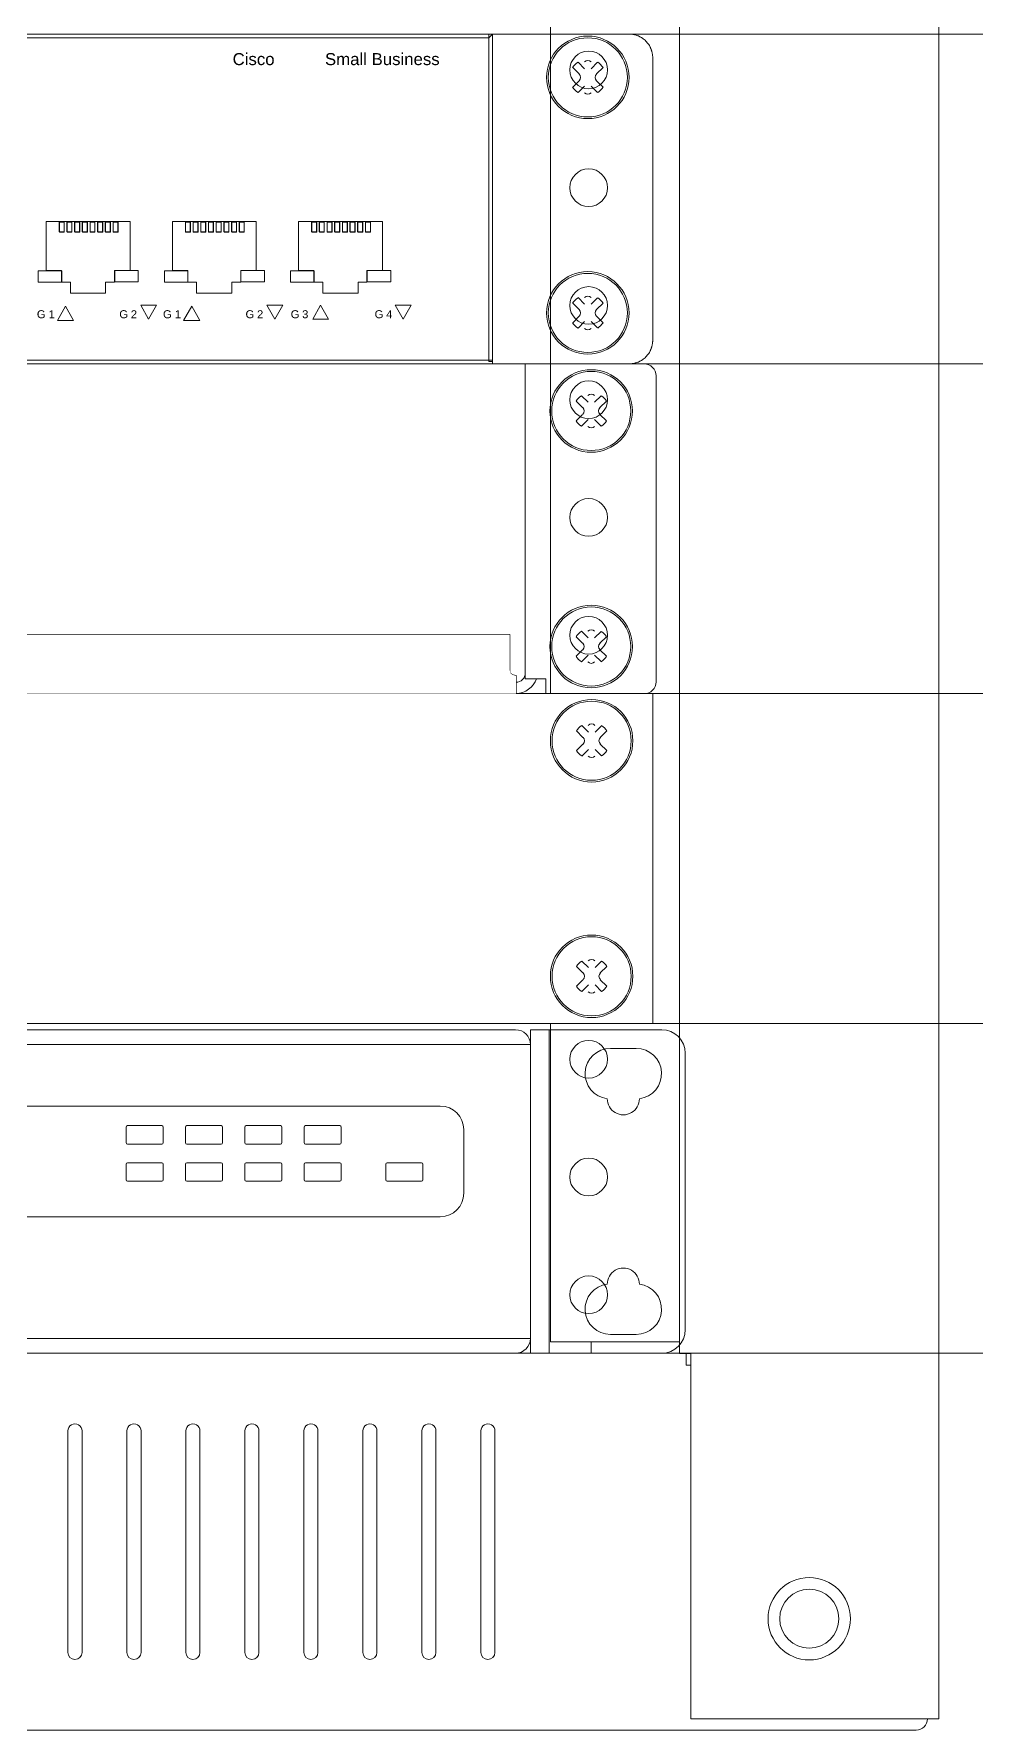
# Model space of a CAD drawing. Header units: millimetres. Extents: x -71336 to -33468, y -26189 to 22712.
# Drawn here: x -33907.6 to -33780.7, y -20297.4 to -20068.8 of the extents above; entities that cross this region are included whole.
import ezdxf

# ---------------------------------------------------------------- set-up
doc = ezdxf.new("R2010")
doc.units = ezdxf.units.MM
doc.set_wipeout_variables(frame=1)
doc.layers.add('SC - Equipment', color=7, linetype='Continuous', lineweight=13)
doc.layers.add('SC - Rack Layout - U-guides and centreline', color=5, linetype='Continuous', lineweight=13, plot=False)
doc.styles.add('ARIAL', font='arial.ttf')
doc.styles.get("Standard").update_dxf_attribs({"font": 'arial.ttf', "height": 35})

# ---------------------------------------------------------------- blocks, each defined once
blk = doc.blocks.new('*U254')
at = {"layer": 'SC - Rack Layout - U-guides and centreline', "ltscale": 5}
blk.add_lwpolyline([(-300, 0), (300, 0)], dxfattribs=at)
blk = doc.blocks.new('*U255')
at = {"layer": 'SC - Rack Layout - U-guides and centreline', "color": 0, "linetype": 'ByBlock', "lineweight": -2, "transparency": 16777216}
for p in [(0, 177.8), (0, 133.35), (0, 88.9), (0, 44.45), (0, 0)]:
    blk.add_blockref('*U254', p, dxfattribs=at)
blk = doc.blocks.new('*U285')
at = {"ltscale": 5}
blk.add_line((227.076, 52.324), (244.4623, 52.324), dxfattribs=at)
at = {"layer": 'SC - Equipment'}
for p, q in [((227.076, 185.674), (227.076, 230.124)), ((244.4623, 185.674), (244.4623, 230.124)), ((279.3873, 230.124), (279.3873, 185.674)), ((227.076, 141.224), (227.076, 185.674)), ((244.4623, 141.224), (244.4623, 185.674)), ((279.3873, 185.674), (279.3873, 141.224)), ((227.076, 96.774), (227.076, 141.224)), ((244.4623, 96.774), (244.4623, 141.224)), ((279.3873, 141.224), (279.3873, 96.774)), ((227.076, 52.324), (227.076, 96.774)), ((244.4623, 52.324), (244.4623, 96.774)), ((279.3873, 96.774), (279.3873, 52.324)), ((-245.364, 50.8), (244.4623, 50.8)), ((232.537, 50.8), (232.537, 52.324)), ((244.4623, 50.8), (244.4623, 52.324)), ((244.4623, 50.7365), (245.9863, 50.7365)), ((245.364, 50.7365), (245.364, 49.1998)), ((245.9863, 50.7365), (245.9863, 1.524)), ((279.3873, 52.324), (279.3873, 1.524)), ((245.364, 49.1998), (245.9863, 49.1998)), ((162.0266, 40.3225), (162.0266, 10.4775)), ((163.9316, 10.4775), (163.9316, 40.3225)), ((169.9768, 40.3225), (169.9768, 10.4775)), ((171.8818, 10.4775), (171.8818, 40.3225)), ((177.927, 40.3225), (177.927, 10.4775)), ((179.832, 10.4775), (179.832, 40.3225)), ((185.8772, 40.3225), (185.8772, 10.4775)), ((187.7822, 10.4775), (187.7822, 40.3225)), ((193.8274, 40.3225), (193.8274, 10.4775)), ((195.7324, 10.4775), (195.7324, 40.3225)), ((201.7776, 40.3225), (201.7776, 10.4775)), ((203.6826, 10.4775), (203.6826, 40.3225)), ((209.7278, 40.3225), (209.7278, 10.4775)), ((211.6328, 10.4775), (211.6328, 40.3225)), ((217.678, 40.3225), (217.678, 10.4775)), ((219.583, 10.4775), (219.583, 40.3225)), ((-276.352, 0), (276.352, 0)), ((279.3873, 1.524), (245.9863, 1.524)), ((276.352, 1.524), (274.828, 1.524))]:
    blk.add_line(p, q, dxfattribs=at)
for centre, radius in [((232.21315, 223.774), 2.54), ((232.21315, 207.899), 2.54), ((232.21315, 192.024), 2.54), ((232.21315, 179.324), 2.54), ((232.21315, 163.449), 2.54), ((232.21315, 147.574), 2.54), ((232.21315, 134.874), 2.54), ((232.21315, 118.999), 2.54), ((232.21315, 103.124), 2.54), ((232.21315, 90.424), 2.54), ((232.21315, 74.549), 2.54), ((232.21315, 58.674), 2.54), ((261.9375, 15.0114), 5.5499), ((261.9375, 15.0114), 3.9751)]:
    blk.add_circle(centre, radius, dxfattribs=at)
for centre, radius, start, end in [((162.9791, 40.3225), 0.9525, 359.999983, 179.999991), ((170.9293, 40.3225), 0.9525, 359.999983, 179.999991), ((178.8795, 40.3225), 0.9525, 359.999983, 179.999991), ((186.8297, 40.3225), 0.9525, 359.999983, 179.999991), ((194.7799, 40.3225), 0.9525, 359.999983, 179.999991), ((202.7301, 40.3225), 0.9525, 359.999983, 179.999991), ((210.6803, 40.3225), 0.9525, 359.999983, 179.999991), ((218.6305, 40.3225), 0.9525, 359.999983, 179.999991), ((162.9791, 10.4775), 0.9525, 179.999991, 359.999983), ((170.9293, 10.4775), 0.9525, 179.999991, 359.999983), ((178.8795, 10.4775), 0.9525, 179.999991, 359.999983), ((186.8297, 10.4775), 0.9525, 179.999991, 359.999983), ((194.7799, 10.4775), 0.9525, 179.999991, 359.999983), ((202.7301, 10.4775), 0.9525, 179.999991, 359.999983), ((210.6803, 10.4775), 0.9525, 179.999991, 359.999983), ((218.6305, 10.4775), 0.9525, 179.999991, 359.999983), ((276.352, 1.524), 1.524, 270, 0)]:
    blk.add_arc(centre, radius, start, end, dxfattribs=at)
at = {"ltscale": 5, "style": 'ARIAL', "flags": 1}
blk.add_attdef('UNITS', (470.5, 46), '', height=9.73997, dxfattribs=at)
blk = doc.blocks.new('1U SCREWS - RACK LAYOUT')
at = {"layer": 'SC - Equipment'}
for p, q in [((231.39, 38.56), (230.53, 39.42)), ((232.13, 39.27), (231.24, 40.16)), ((233.88, 40.13), (233.02, 39.27)), ((234.62, 39.42), (233.73, 38.56)), ((231.39, 37.64), (230.53, 36.78)), ((232.13, 36.93), (231.24, 36.04)), ((233.88, 36.07), (233.02, 36.93)), ((234.62, 36.78), (233.73, 37.64)), ((231.39, 6.81), (230.53, 7.67)), ((232.13, 7.52), (231.24, 8.41)), ((233.88, 8.38), (233.02, 7.52)), ((234.62, 7.67), (233.73, 6.81)), ((231.39, 5.89), (230.53, 5.03)), ((232.13, 5.18), (231.24, 4.29)), ((233.88, 4.32), (233.02, 5.18)), ((234.62, 5.03), (233.73, 5.89))]:
    blk.add_line(p, q, dxfattribs=at)
for centre, major_axis, start_param, end_param in [((232.56, 38.1), (5.56, 0), 0, 6.283185), ((232.56, 38.1), (5.33, 0), 0, 6.283185), ((232.56, 38.1), (2.44, 0), 2.143456, 2.563819), ((232.56, 39.73), (0.635, 0), 0.785399, 2.356195), ((232.56, 38.1), (2.44, 0), 0.57266, 0.993023), ((232.56, 38.1), (2.44, 0), 3.719366, 4.139729), ((230.96, 38.1), (0.635, 0), 5.497788, 7.068584), ((234.19, 38.1), (0.635, 0), 2.356195, 3.926991), ((232.56, 38.1), (2.44, 0), 5.290163, 5.710525), ((232.56, 36.47), (0.635, 0), 3.926991, 5.497787), ((232.56, 6.35), (5.56, 0), 0, 6.283185), ((232.56, 6.35), (5.33, 0), 0, 6.283185), ((232.56, 6.35), (2.44, 0), 2.143456, 2.563819), ((232.56, 7.98), (0.635, 0), 0.785399, 2.356195), ((232.56, 6.35), (2.44, 0), 0.57266, 0.993023), ((232.56, 6.35), (2.44, 0), 3.719366, 4.139729), ((230.96, 6.35), (0.635, 0), 5.497788, 7.068584), ((234.19, 6.35), (0.635, 0), 2.356195, 3.926991), ((232.56, 6.35), (2.44, 0), 5.290163, 5.710525), ((232.56, 4.72), (0.635, 0), 3.926991, 5.497787)]:
    blk.add_ellipse(centre, major_axis=major_axis, ratio=1, start_param=start_param, end_param=end_param, dxfattribs=at)
blk = doc.blocks.new('cisco-cbs350-24p-4x')
at = {"layer": 'SC - Equipment', "flags": 128}
for points in [[(238.12, 44.45), (-238.13, 44.45)], [(219.71, 44.45), (-219.71, 44.45)], [(219.71, 44.45), (-219.71, 44.45)], [(219.71, 44.45), (-219.71, 44.45)], [(-219.71, 43.93), (219.2, 43.95)], [(219.2, 44.45), (219.2, 0.33)], [(219.71, 44.45), (219.2, 44.45)], [(219.2, 44.45), (219.2, 44.45)], [(219.2, 43.95), (219.71, 44.45)], [(219.71, 0), (219.71, 44.45)], [(219.71, 0), (219.71, 44.45)], [(219.71, 0.33), (219.71, 44.45)], [(241.29, 3.2), (241.29, 41.25)], [(159.57, 12.59), (159.57, 19.21)], [(159.57, 19.21), (170.86, 19.21)], [(159.57, 12.59), (159.57, 19.21)], [(159.57, 19.21), (170.86, 19.21)], [(161.31, 19.14), (161.31, 17.81)], [(161.97, 19.14), (161.31, 19.14)], [(161.31, 19.14), (161.31, 19.14)], [(161.34, 19.12), (161.34, 17.77)], [(162, 19.12), (161.34, 19.12)], [(161.34, 19.12), (161.34, 19.12)], [(161.97, 17.81), (161.97, 19.14)], [(162, 17.77), (162, 19.12)], [(162.35, 19.14), (162.35, 17.81)], [(163.01, 19.14), (162.35, 19.14)], [(162.35, 19.14), (162.35, 19.14)], [(162.36, 19.12), (162.36, 17.77)], [(163.03, 19.12), (162.36, 19.12)], [(162.36, 19.12), (162.36, 19.12)], [(163.01, 17.81), (163.01, 19.14)], [(163.03, 17.77), (163.03, 19.12)], [(163.39, 19.14), (163.39, 17.81)], [(164.03, 19.14), (163.39, 19.14)], [(163.39, 19.14), (163.39, 19.14)], [(163.41, 19.12), (163.41, 17.77)], [(164.07, 19.12), (163.41, 19.12)], [(163.41, 19.12), (163.41, 19.12)], [(164.03, 17.81), (164.03, 19.14)], [(164.07, 17.77), (164.07, 19.12)], [(164.41, 19.14), (164.41, 17.81)], [(165.08, 19.14), (164.41, 19.14)], [(164.41, 19.14), (164.41, 19.14)], [(164.45, 19.12), (164.45, 17.77)], [(165.11, 19.12), (164.45, 19.12)], [(164.45, 19.12), (164.45, 19.12)], [(165.08, 17.81), (165.08, 19.14)], [(165.11, 17.77), (165.11, 19.12)], [(165.46, 19.14), (165.46, 17.81)], [(166.12, 19.14), (165.46, 19.14)], [(165.46, 19.14), (165.46, 19.14)], [(165.47, 19.12), (165.47, 17.77)], [(166.13, 19.12), (165.47, 19.12)], [(165.47, 19.12), (165.47, 19.12)], [(166.12, 17.81), (166.12, 19.14)], [(166.13, 17.77), (166.13, 19.12)], [(166.48, 19.14), (166.48, 17.81)], [(167.14, 19.14), (166.48, 19.14)], [(166.48, 19.14), (166.48, 19.14)], [(166.51, 19.12), (166.51, 17.77)], [(167.18, 19.12), (166.51, 19.12)], [(166.51, 19.12), (166.51, 19.12)], [(167.14, 17.81), (167.14, 19.14)], [(167.18, 17.77), (167.18, 19.12)], [(167.52, 19.14), (167.52, 17.81)], [(168.18, 19.14), (167.52, 19.14)], [(167.52, 19.14), (167.52, 19.14)], [(167.56, 19.12), (167.56, 17.77)], [(168.22, 19.12), (167.56, 19.12)], [(167.56, 19.12), (167.56, 19.12)], [(168.18, 17.81), (168.18, 19.14)], [(168.22, 17.77), (168.22, 19.12)], [(168.57, 19.14), (168.57, 17.81)], [(169.23, 19.14), (168.57, 19.14)], [(168.57, 19.14), (168.57, 19.14)], [(168.58, 19.12), (168.58, 17.77)], [(169.24, 19.12), (168.58, 19.12)], [(168.58, 19.12), (168.58, 19.12)], [(169.23, 17.81), (169.23, 19.14)], [(169.24, 17.77), (169.24, 19.12)], [(170.86, 19.21), (170.86, 12.59)], [(170.86, 19.21), (170.86, 12.59)], [(176.57, 12.59), (176.57, 19.21)], [(176.57, 19.21), (187.87, 19.21)], [(176.57, 12.59), (176.57, 19.21)], [(176.57, 19.21), (187.87, 19.21)], [(178.31, 19.14), (178.31, 17.81)], [(178.97, 19.14), (178.31, 19.14)], [(178.31, 19.14), (178.31, 19.14)], [(178.34, 19.12), (178.34, 17.77)], [(179.01, 19.12), (178.34, 19.12)], [(178.34, 19.12), (178.34, 19.12)], [(178.97, 17.81), (178.97, 19.14)], [(179.01, 17.77), (179.01, 19.12)], [(179.35, 19.14), (179.35, 17.81)], [(180.01, 19.14), (179.35, 19.14)], [(179.35, 19.14), (179.35, 19.14)], [(179.37, 19.12), (179.37, 17.77)], [(180.03, 19.12), (179.37, 19.12)], [(179.37, 19.12), (179.37, 19.12)], [(180.01, 17.81), (180.01, 19.14)], [(180.03, 17.77), (180.03, 19.12)], [(180.39, 19.14), (180.39, 17.81)], [(181.04, 19.14), (180.39, 19.14)], [(180.39, 19.14), (180.39, 19.14)], [(180.41, 19.12), (180.41, 17.77)], [(181.07, 19.12), (180.41, 19.12)], [(180.41, 19.12), (180.41, 19.12)], [(181.04, 17.81), (181.04, 19.14)], [(181.07, 17.77), (181.07, 19.12)], [(181.42, 19.14), (181.42, 17.81)], [(182.08, 19.14), (181.42, 19.14)], [(181.42, 19.14), (181.42, 19.14)], [(181.45, 19.12), (181.45, 17.77)], [(182.11, 19.12), (181.45, 19.12)], [(181.45, 19.12), (181.45, 19.12)], [(182.08, 17.81), (182.08, 19.14)], [(182.11, 17.77), (182.11, 19.12)], [(182.46, 19.14), (182.46, 17.81)], [(183.12, 19.14), (182.46, 19.14)], [(182.46, 19.14), (182.46, 19.14)], [(182.48, 19.12), (182.48, 17.77)], [(183.14, 19.12), (182.48, 19.12)], [(182.48, 19.12), (182.48, 19.12)], [(183.12, 17.81), (183.12, 19.14)], [(183.14, 17.77), (183.14, 19.12)], [(183.49, 19.14), (183.49, 17.81)], [(184.15, 19.14), (183.49, 19.14)], [(183.49, 19.14), (183.49, 19.14)], [(183.52, 19.12), (183.52, 17.77)], [(184.18, 19.12), (183.52, 19.12)], [(183.52, 19.12), (183.52, 19.12)], [(184.15, 17.81), (184.15, 19.14)], [(184.18, 17.77), (184.18, 19.12)], [(184.53, 19.14), (184.53, 17.81)], [(185.19, 19.14), (184.53, 19.14)], [(184.53, 19.14), (184.53, 19.14)], [(184.56, 19.12), (184.56, 17.77)], [(185.22, 19.12), (184.56, 19.12)], [(184.56, 19.12), (184.56, 19.12)], [(185.19, 17.81), (185.19, 19.14)], [(185.22, 17.77), (185.22, 19.12)], [(185.57, 19.14), (185.57, 17.81)], [(186.23, 19.14), (185.57, 19.14)], [(185.57, 19.14), (185.57, 19.14)], [(185.59, 19.12), (185.59, 17.77)], [(186.25, 19.12), (185.59, 19.12)], [(185.59, 19.12), (185.59, 19.12)], [(186.23, 17.81), (186.23, 19.14)], [(186.25, 17.77), (186.25, 19.12)], [(187.87, 19.21), (187.87, 12.59)], [(187.87, 19.21), (187.87, 12.59)], [(193.58, 12.59), (193.58, 19.21)], [(193.58, 19.21), (204.87, 19.21)], [(193.58, 12.59), (193.58, 19.21)], [(193.58, 19.21), (204.87, 19.21)], [(195.32, 19.14), (195.32, 17.81)], [(195.98, 19.14), (195.32, 19.14)], [(195.32, 19.14), (195.32, 19.14)], [(195.35, 19.12), (195.35, 17.77)], [(196.01, 19.12), (195.35, 19.12)], [(195.35, 19.12), (195.35, 19.12)], [(195.98, 17.81), (195.98, 19.14)], [(196.01, 17.77), (196.01, 19.12)], [(196.36, 19.14), (196.36, 17.81)], [(197.02, 19.14), (196.36, 19.14)], [(196.36, 19.14), (196.36, 19.14)], [(196.37, 19.12), (196.37, 17.77)], [(197.04, 19.12), (196.37, 19.12)], [(196.37, 19.12), (196.37, 19.12)], [(197.02, 17.81), (197.02, 19.14)], [(197.04, 17.77), (197.04, 19.12)], [(197.4, 19.14), (197.4, 17.81)], [(198.04, 19.14), (197.4, 19.14)], [(197.4, 19.14), (197.4, 19.14)], [(197.42, 19.12), (197.42, 17.77)], [(198.08, 19.12), (197.42, 19.12)], [(197.42, 19.12), (197.42, 19.12)], [(198.04, 17.81), (198.04, 19.14)], [(198.08, 17.77), (198.08, 19.12)], [(198.43, 19.14), (198.43, 17.81)], [(199.09, 19.14), (198.43, 19.14)], [(198.43, 19.14), (198.43, 19.14)], [(198.46, 19.12), (198.46, 17.77)], [(199.12, 19.12), (198.46, 19.12)], [(198.46, 19.12), (198.46, 19.12)], [(199.09, 17.81), (199.09, 19.14)], [(199.12, 17.77), (199.12, 19.12)], [(199.47, 19.14), (199.47, 17.81)], [(200.13, 19.14), (199.47, 19.14)], [(199.47, 19.14), (199.47, 19.14)], [(199.48, 19.12), (199.48, 17.77)], [(200.14, 19.12), (199.48, 19.12)], [(199.48, 19.12), (199.48, 19.12)], [(200.13, 17.81), (200.13, 19.14)], [(200.14, 17.77), (200.14, 19.12)], [(200.49, 19.14), (200.49, 17.81)], [(201.15, 19.14), (200.49, 19.14)], [(200.49, 19.14), (200.49, 19.14)], [(200.53, 19.12), (200.53, 17.77)], [(201.19, 19.12), (200.53, 19.12)], [(200.53, 19.12), (200.53, 19.12)], [(201.15, 17.81), (201.15, 19.14)], [(201.19, 17.77), (201.19, 19.12)], [(201.53, 19.14), (201.53, 17.81)], [(202.2, 19.14), (201.53, 19.14)], [(201.53, 19.14), (201.53, 19.14)], [(201.57, 19.12), (201.57, 17.77)], [(202.23, 19.12), (201.57, 19.12)], [(201.57, 19.12), (201.57, 19.12)], [(202.2, 17.81), (202.2, 19.14)], [(202.23, 17.77), (202.23, 19.12)], [(202.58, 19.14), (202.58, 17.81)], [(203.24, 19.14), (202.58, 19.14)], [(202.58, 19.14), (202.58, 19.14)], [(202.59, 19.12), (202.59, 17.77)], [(203.25, 19.12), (202.59, 19.12)], [(202.59, 19.12), (202.59, 19.12)], [(203.24, 17.81), (203.24, 19.14)], [(203.25, 17.77), (203.25, 19.12)], [(204.87, 19.21), (204.87, 12.59)], [(204.87, 19.21), (204.87, 12.59)], [(161.31, 17.81), (161.97, 17.81)], [(161.34, 17.77), (162, 17.77)], [(162.35, 17.81), (163.01, 17.81)], [(162.36, 17.77), (163.03, 17.77)], [(163.39, 17.81), (164.03, 17.81)], [(163.41, 17.77), (164.07, 17.77)], [(164.41, 17.81), (165.08, 17.81)], [(164.45, 17.77), (165.11, 17.77)], [(165.46, 17.81), (166.12, 17.81)], [(165.47, 17.77), (166.13, 17.77)], [(166.48, 17.81), (167.14, 17.81)], [(166.51, 17.77), (167.18, 17.77)], [(167.52, 17.81), (168.18, 17.81)], [(167.56, 17.77), (168.22, 17.77)], [(168.57, 17.81), (169.23, 17.81)], [(168.58, 17.77), (169.24, 17.77)], [(178.31, 17.81), (178.97, 17.81)], [(178.34, 17.77), (179.01, 17.77)], [(179.35, 17.81), (180.01, 17.81)], [(179.37, 17.77), (180.03, 17.77)], [(180.39, 17.81), (181.04, 17.81)], [(180.41, 17.77), (181.07, 17.77)], [(181.42, 17.81), (182.08, 17.81)], [(181.45, 17.77), (182.11, 17.77)], [(182.46, 17.81), (183.12, 17.81)], [(182.48, 17.77), (183.14, 17.77)], [(183.49, 17.81), (184.15, 17.81)], [(183.52, 17.77), (184.18, 17.77)], [(184.53, 17.81), (185.19, 17.81)], [(184.56, 17.77), (185.22, 17.77)], [(185.57, 17.81), (186.23, 17.81)], [(185.59, 17.77), (186.25, 17.77)], [(195.32, 17.81), (195.98, 17.81)], [(195.35, 17.77), (196.01, 17.77)], [(196.36, 17.81), (197.02, 17.81)], [(196.37, 17.77), (197.04, 17.77)], [(197.4, 17.81), (198.04, 17.81)], [(197.42, 17.77), (198.08, 17.77)], [(198.43, 17.81), (199.09, 17.81)], [(198.46, 17.77), (199.12, 17.77)], [(199.47, 17.81), (200.13, 17.81)], [(199.48, 17.77), (200.14, 17.77)], [(200.49, 17.81), (201.15, 17.81)], [(200.53, 17.77), (201.19, 17.77)], [(201.53, 17.81), (202.2, 17.81)], [(201.57, 17.77), (202.23, 17.77)], [(202.58, 17.81), (203.24, 17.81)], [(202.59, 17.77), (203.25, 17.77)], [(161.65, 12.54), (158.48, 12.54)], [(158.48, 12.54), (158.48, 11.01)], [(161.62, 12.59), (159.57, 12.59)], [(161.62, 12.59), (159.57, 12.59)], [(161.62, 11.01), (161.62, 12.59)], [(161.62, 11.01), (161.62, 12.59)], [(161.65, 11.01), (161.65, 12.54)], [(161.65, 12.54), (161.65, 12.54)], [(170.86, 12.59), (168.76, 12.59)], [(168.76, 12.59), (168.76, 11.01)], [(170.86, 12.59), (168.76, 12.59)], [(168.76, 12.59), (168.76, 11.01)], [(171.97, 12.59), (168.8, 12.59)], [(168.8, 12.59), (168.8, 11.06)], [(171.97, 11.06), (171.97, 12.59)], [(171.97, 12.59), (171.97, 12.59)], [(178.66, 12.54), (175.48, 12.54)], [(175.48, 12.54), (175.48, 11.01)], [(178.63, 12.59), (176.57, 12.59)], [(178.63, 12.59), (176.57, 12.59)], [(178.63, 11.01), (178.63, 12.59)], [(178.63, 11.01), (178.63, 12.59)], [(178.66, 11.01), (178.66, 12.54)], [(178.66, 12.54), (178.66, 12.54)], [(187.87, 12.59), (185.77, 12.59)], [(185.77, 12.59), (185.77, 11.01)], [(187.87, 12.59), (185.77, 12.59)], [(185.77, 12.59), (185.77, 11.01)], [(188.98, 12.59), (185.8, 12.59)], [(185.8, 12.59), (185.8, 11.06)], [(188.98, 11.06), (188.98, 12.59)], [(188.98, 12.59), (188.98, 12.59)], [(195.66, 12.54), (192.49, 12.54)], [(192.49, 12.54), (192.49, 11.01)], [(195.63, 12.59), (193.58, 12.59)], [(195.63, 12.59), (193.58, 12.59)], [(195.63, 11.01), (195.63, 12.59)], [(195.63, 11.01), (195.63, 12.59)], [(195.66, 11.01), (195.66, 12.54)], [(195.66, 12.54), (195.66, 12.54)], [(204.87, 12.59), (202.77, 12.59)], [(202.77, 12.59), (202.77, 11.01)], [(204.87, 12.59), (202.77, 12.59)], [(202.77, 12.59), (202.77, 11.01)], [(205.98, 12.59), (202.81, 12.59)], [(202.81, 12.59), (202.81, 11.06)], [(205.98, 11.06), (205.98, 12.59)], [(205.98, 12.59), (205.98, 12.59)], [(158.48, 11.01), (161.65, 11.01)], [(162.81, 11.01), (161.62, 11.01)], [(161.62, 11.01), (161.62, 11.01)], [(162.81, 11.01), (161.62, 11.01)], [(161.62, 11.01), (161.62, 11.01)], [(162.81, 9.54), (162.81, 11.01)], [(162.81, 9.54), (162.81, 11.01)], [(167.57, 9.54), (162.81, 9.54)], [(167.57, 9.54), (162.81, 9.54)], [(168.76, 11.01), (167.57, 11.01)], [(167.57, 11.01), (167.57, 9.54)], [(168.76, 11.01), (167.57, 11.01)], [(167.57, 11.01), (167.57, 9.54)], [(168.8, 11.06), (171.97, 11.06)], [(175.48, 11.01), (178.66, 11.01)], [(179.82, 11.01), (178.63, 11.01)], [(178.63, 11.01), (178.63, 11.01)], [(179.82, 11.01), (178.63, 11.01)], [(178.63, 11.01), (178.63, 11.01)], [(179.82, 9.54), (179.82, 11.01)], [(179.82, 9.54), (179.82, 11.01)], [(184.58, 9.54), (179.82, 9.54)], [(184.58, 9.54), (179.82, 9.54)], [(185.77, 11.01), (184.58, 11.01)], [(184.58, 11.01), (184.58, 9.54)], [(185.77, 11.01), (184.58, 11.01)], [(184.58, 11.01), (184.58, 9.54)], [(185.8, 11.06), (188.98, 11.06)], [(192.49, 11.01), (195.66, 11.01)], [(196.82, 11.01), (195.63, 11.01)], [(195.63, 11.01), (195.63, 11.01)], [(196.82, 11.01), (195.63, 11.01)], [(195.63, 11.01), (195.63, 11.01)], [(196.82, 9.54), (196.82, 11.01)], [(196.82, 9.54), (196.82, 11.01)], [(201.58, 9.54), (196.82, 9.54)], [(201.58, 9.54), (196.82, 9.54)], [(202.77, 11.01), (201.58, 11.01)], [(201.58, 11.01), (201.58, 9.54)], [(202.77, 11.01), (201.58, 11.01)], [(201.58, 11.01), (201.58, 9.54)], [(202.81, 11.06), (205.98, 11.06)], [(162.17, 7.76), (161.07, 5.86)], [(163.24, 5.86), (162.17, 7.76)], [(172.29, 7.91), (174.44, 7.91)], [(173.36, 6.01), (172.29, 7.91)], [(172.29, 7.91), (172.29, 7.91)], [(174.44, 7.91), (173.36, 6.01)], [(179.17, 7.76), (178.08, 5.86)], [(180.25, 5.86), (179.17, 7.76)], [(189.29, 7.91), (191.44, 7.91)], [(190.37, 6.01), (189.29, 7.91)], [(189.29, 7.91), (189.29, 7.91)], [(191.44, 7.91), (190.37, 6.01)], [(196.54, 7.91), (195.47, 6.01)], [(197.61, 6.01), (196.54, 7.91)], [(206.58, 7.91), (208.73, 7.91)], [(207.65, 6.01), (206.58, 7.91)], [(206.58, 7.91), (206.58, 7.91)], [(208.73, 7.91), (207.65, 6.01)], [(161.07, 5.86), (163.24, 5.86)], [(161.07, 5.86), (161.07, 5.86)], [(178.08, 5.86), (180.25, 5.86)], [(178.08, 5.86), (178.08, 5.86)], [(195.47, 6.01), (197.61, 6.01)], [(195.47, 6.01), (195.47, 6.01)], [(-238.13, 0), (238.12, 0)], [(219.71, 0.52), (-219.71, 0.52)], [(-219.71, 0), (219.71, 0)], [(-219.71, 0), (219.71, 0)], [(-219.71, 0), (219.71, 0)], [(219.2, 0.33), (219.71, 0.33)], [(219.71, 0), (219.71, 0.52)]]:
    blk.add_lwpolyline(points, dxfattribs=at)
at = {"layer": 'SC - Equipment'}
for points in [[(241.29, 41.25), (241.29, 41.33), (241.29, 41.42), (241.28, 41.5), (241.28, 41.58), (241.27, 41.66), (241.26, 41.74), (241.24, 41.82), (241.23, 41.9), (241.21, 41.97), (241.19, 42.05), (241.17, 42.13), (241.15, 42.2), (241.13, 42.28), (241.1, 42.35), (241.07, 42.42), (241.04, 42.5), (241.01, 42.57), (240.98, 42.64), (240.95, 42.71), (240.91, 42.78), (240.84, 42.91), (240.75, 43.04), (240.67, 43.16), (240.57, 43.29), (240.47, 43.4), (240.37, 43.51), (240.26, 43.62), (240.14, 43.72), (240.02, 43.81), (239.9, 43.9), (239.84, 43.95), (239.77, 43.99), (239.7, 44.03), (239.64, 44.06), (239.57, 44.1), (239.5, 44.13), (239.43, 44.17), (239.36, 44.2), (239.29, 44.23), (239.21, 44.26), (239.14, 44.28), (239.07, 44.31), (238.99, 44.33), (238.92, 44.35), (238.84, 44.37), (238.76, 44.38), (238.68, 44.4), (238.6, 44.41), (238.52, 44.42), (238.44, 44.43), (238.36, 44.44), (238.28, 44.45), (238.2, 44.45), (238.12, 44.45)], [(238.12, 0), (238.2, 0), (238.28, 0), (238.36, 0.01), (238.44, 0.02), (238.52, 0.03), (238.6, 0.04), (238.68, 0.05), (238.76, 0.07), (238.84, 0.08), (238.92, 0.1), (238.99, 0.12), (239.07, 0.14), (239.14, 0.17), (239.21, 0.19), (239.29, 0.22), (239.36, 0.25), (239.43, 0.28), (239.5, 0.32), (239.57, 0.35), (239.64, 0.39), (239.7, 0.42), (239.77, 0.46), (239.84, 0.5), (239.9, 0.55), (240.02, 0.64), (240.14, 0.73), (240.26, 0.83), (240.37, 0.94), (240.47, 1.05), (240.57, 1.16), (240.67, 1.29), (240.75, 1.41), (240.84, 1.54), (240.91, 1.67), (240.95, 1.74), (240.98, 1.81), (241.01, 1.88), (241.04, 1.95), (241.07, 2.03), (241.1, 2.1), (241.13, 2.17), (241.15, 2.25), (241.17, 2.32), (241.19, 2.4), (241.21, 2.48), (241.23, 2.55), (241.24, 2.63), (241.26, 2.71), (241.27, 2.79), (241.28, 2.87), (241.28, 2.95), (241.29, 3.03), (241.29, 3.12), (241.29, 3.2)]]:
    blk.add_lwpolyline(points, dxfattribs=at)
blk.add_blockref('1U SCREWS - RACK LAYOUT', (-0.01, 0.52), dxfattribs=at)
for s, height, p in [('Cisco', 1.618, (184.68, 40.27)), ('Small Business', 1.6181, (197.13, 40.27)), ('G', 1.08, (158.3, 6.15)), ('1', 1.08, (159.89, 6.15)), ('G', 1.08, (169.41, 6.15)), ('2', 1.08, (170.96, 6.15)), ('G', 1.08, (175.3, 6.15)), ('1', 1.08, (176.9, 6.15)), ('G', 1.08, (186.42, 6.15)), ('2', 1.08, (187.97, 6.15)), ('G', 1.08, (192.51, 6.15)), ('3', 1.08, (194.05, 6.15)), ('G', 1.08, (203.82, 6.15)), ('4', 1.08, (205.38, 6.15))]:
    blk.add_text(s, height=height, dxfattribs=at).set_placement(p)
blk = doc.blocks.new('1U BLANK PANEL - RACK LAYOUT')
blk.add_wipeout([(-241.3, 44.45), (241.3, 44.45), (241.3, 0), (-241.3, 0)])
at = {"layer": 'SC - Equipment'}
for p, q in [((-241.3, 44.45), (241.3, 44.45)), ((241.3, 44.45), (241.3, 0)), ((231.89, 38.56), (231.03, 39.42)), ((232.63, 39.27), (231.74, 40.16)), ((234.38, 40.13), (233.52, 39.27)), ((235.12, 39.42), (234.23, 38.56)), ((231.89, 37.64), (231.03, 36.78)), ((232.63, 36.93), (231.74, 36.04)), ((234.38, 36.07), (233.52, 36.93)), ((235.12, 36.78), (234.23, 37.64)), ((231.89, 6.81), (231.03, 7.67)), ((232.63, 7.52), (231.74, 8.41)), ((234.38, 8.38), (233.52, 7.52)), ((235.12, 7.67), (234.23, 6.81)), ((231.89, 5.89), (231.03, 5.03)), ((232.63, 5.18), (231.74, 4.29)), ((234.38, 4.32), (233.52, 5.18)), ((235.12, 5.03), (234.23, 5.89)), ((241.3, 0), (-241.3, 0))]:
    blk.add_line(p, q, dxfattribs=at)
for centre, major_axis, start_param, end_param in [((233.06, 38.1), (5.56, 0), 0, 6.283185), ((233.06, 38.1), (5.33, 0), 0, 6.283185), ((233.06, 38.1), (2.44, 0), 2.143456, 2.563819), ((233.06, 39.73), (0.635, 0), 0.785399, 2.356195), ((233.06, 38.1), (2.44, 0), 0.57266, 0.993023), ((233.06, 38.1), (2.44, 0), 3.719366, 4.139729), ((231.46, 38.1), (0.635, 0), 5.497788, 7.068584), ((234.69, 38.1), (0.635, 0), 2.356195, 3.926991), ((233.06, 38.1), (2.44, 0), 5.290163, 5.710525), ((233.06, 36.47), (0.635, 0), 3.926991, 5.497787), ((233.06, 6.35), (5.56, 0), 0, 6.283185), ((233.06, 6.35), (5.33, 0), 0, 6.283185), ((233.06, 6.35), (2.44, 0), 2.143456, 2.563819), ((233.06, 7.98), (0.635, 0), 0.785399, 2.356195), ((233.06, 6.35), (2.44, 0), 0.57266, 0.993023), ((233.06, 6.35), (2.44, 0), 3.719366, 4.139729), ((231.46, 6.35), (0.635, 0), 5.497788, 7.068584), ((234.69, 6.35), (0.635, 0), 2.356195, 3.926991), ((233.06, 6.35), (2.44, 0), 5.290163, 5.710525), ((233.06, 4.72), (0.635, 0), 3.926991, 5.497787)]:
    blk.add_ellipse(centre, major_axis=major_axis, ratio=1, start_param=start_param, end_param=end_param, dxfattribs=at)
blk = doc.blocks.new('*U281')
blk.add_blockref('1U BLANK PANEL - RACK LAYOUT', (0, -44.45))
blk = doc.blocks.new('1U RACK SHELF - RACK LAYOUT')
at = {"layer": 'SC - Equipment', "flags": 128}
for points in [[(223.67, 44.45), (223.67, 2)], [(223.67, 44.45), (239.7, 44.45)], [(241.3, 42.85), (241.3, 1.59)], [(231.39, 38.56), (230.53, 39.42)], [(232.13, 39.27), (231.24, 40.16)], [(233.88, 40.13), (233.02, 39.27)], [(234.62, 39.42), (233.73, 38.56)], [(231.39, 37.64), (230.53, 36.78)], [(232.13, 36.93), (231.24, 36.04)], [(233.88, 36.07), (233.02, 36.93)], [(234.62, 36.78), (233.73, 37.64)], [(221.58, 7.95), (-221.52, 7.95)], [(221.58, 7.95), (221.58, 3.16)], [(231.39, 6.81), (230.53, 7.67)], [(232.13, 7.52), (231.24, 8.41)], [(233.88, 8.38), (233.02, 7.52)], [(234.62, 7.67), (233.73, 6.81)], [(231.39, 5.89), (230.53, 5.03)], [(232.13, 5.18), (231.24, 4.29)], [(233.88, 4.32), (233.02, 5.18)], [(234.62, 5.03), (233.73, 5.89)], [(222.42, 0), (222.42, 2.42)], [(222.42, 0), (-222.36, 0)], [(223.67, 2), (226.44, 2)], [(226.44, 2), (226.44, 0)], [(239.7, 0), (226.44, 0)]]:
    blk.add_lwpolyline(points, dxfattribs=at)
for points in [[(241.3, 42.85, 0.414214), (239.7, 44.45)], [(221.58, 3.16, 0.106933), (221.67, 2.77)], [(222.42, 1.53, 0.414214), (223.67, 2.77)], [(222.42, 0, 0.29889), (225.19, 2)], [(239.7, 0, 0.414214), (241.3, 1.59)]]:
    blk.add_lwpolyline(points, format="xyb", dxfattribs=at)
at = {"layer": 'SC - Equipment'}
for points in [[(221.86, 2.6), (221.84, 2.61), (221.82, 2.62), (221.8, 2.64), (221.78, 2.65), (221.77, 2.67), (221.75, 2.68), (221.73, 2.7), (221.71, 2.72), (221.7, 2.73), (221.68, 2.75), (221.67, 2.77)], [(222.12, 2.48), (222.1, 2.49), (222.07, 2.5), (222.05, 2.51), (222.02, 2.51), (222, 2.52), (221.98, 2.54), (221.95, 2.55), (221.93, 2.56), (221.91, 2.57), (221.88, 2.58), (221.86, 2.6)], [(222.42, 2.42), (222.39, 2.43), (222.37, 2.43), (222.34, 2.43), (222.31, 2.44), (222.28, 2.44), (222.26, 2.45), (222.23, 2.45), (222.2, 2.46), (222.17, 2.47), (222.15, 2.47), (222.12, 2.48)]]:
    blk.add_lwpolyline(points, dxfattribs=at)
for centre, major_axis, start_param, end_param in [((232.56, 38.1), (5.56, 0), 0, 6.283185), ((232.56, 38.1), (5.33, 0), 0, 6.283185), ((232.56, 38.1), (2.44, 0), 2.143456, 2.563819), ((232.56, 39.72), (0.635, 0), 0.785399, 2.356195), ((232.56, 38.1), (2.44, 0), 0.57266, 0.993023), ((232.56, 38.1), (2.44, 0), 3.719366, 4.139729), ((230.96, 38.1), (0.635, 0), 5.497788, 7.068584), ((234.19, 38.1), (0.635, 0), 2.356195, 3.926991), ((232.56, 38.1), (2.44, 0), 5.290163, 5.710525), ((232.56, 36.47), (0.635, 0), 3.926991, 5.497787), ((232.56, 6.35), (5.56, 0), 0, 6.283185), ((232.56, 6.35), (5.33, 0), 0, 6.283185), ((232.56, 6.35), (2.44, 0), 2.143456, 2.563819), ((232.56, 7.97), (0.635, 0), 0.785399, 2.356195), ((232.56, 6.35), (2.44, 0), 0.57266, 0.993023), ((232.56, 6.35), (2.44, 0), 3.719366, 4.139729), ((230.96, 6.35), (0.635, 0), 5.497788, 7.068584), ((234.19, 6.35), (0.635, 0), 2.356195, 3.926991), ((232.56, 6.35), (2.44, 0), 5.290163, 5.710525), ((232.56, 4.72), (0.635, 0), 3.926991, 5.497787)]:
    blk.add_ellipse(centre, major_axis=major_axis, ratio=1, start_param=start_param, end_param=end_param, dxfattribs=at)
blk.add_wipeout([(-222.36, 0), (-222.36, 2.42), (-222.28, 2.43), (-222.18, 2.45), (-222.07, 2.47), (-221.97, 2.51), (-221.89, 2.54), (-221.82, 2.58), (-221.77, 2.61), (-221.71, 2.66), (-221.68, 2.68), (-221.64, 2.73), (-221.62, 2.75), (-221.61, 2.77), (-221.58, 2.84), (-221.56, 2.91), (-221.54, 2.99), (-221.53, 3.07), (-221.52, 3.15), (-221.52, 3.32), (-221.52, 7.95), (221.58, 7.95), (221.58, 3.16), (221.59, 3.08), (221.59, 3.03), (221.6, 2.98), (221.61, 2.93), (221.63, 2.87), (221.64, 2.84), (221.65, 2.81), (221.66, 2.79), (221.67, 2.77), (221.73, 2.7), (221.77, 2.67), (221.82, 2.62), (221.89, 2.58), (221.98, 2.54), (222.06, 2.5), (222.15, 2.47), (222.28, 2.44), (222.38, 2.43), (222.42, 2.42), (222.42, 0)])

msp = doc.modelspace()

# ---------------------------------------------------------------- linework, layer by layer
at = {"layer": 'SC - Equipment'}
for p, q in [((-34058.758, -20202.997), (-33842.72, -20202.997)), ((-33840.72, -20202.997), (-33823.033, -20202.997)), ((-33840.72, -20204.997), (-33840.72, -20202.997)), ((-33838.22, -20246.597), (-33838.22, -20202.997)), ((-34060.758, -20204.997), (-33840.72, -20204.997)), ((-33840.72, -20244.597), (-33840.72, -20204.997)), ((-33826.458, -20205.522), (-33829.958, -20205.522)), ((-33819.858, -20206.172), (-33819.858, -20243.422)), ((-33852.87, -20213.297), (-33946.57, -20213.297)), ((-33895.22, -20216.117), (-33895.22, -20218.217)), ((-33890.42, -20215.917), (-33895.02, -20215.917)), ((-33890.22, -20218.217), (-33890.22, -20216.117)), ((-33887.22, -20216.117), (-33887.22, -20218.217)), ((-33882.42, -20215.917), (-33887.02, -20215.917)), ((-33882.22, -20218.217), (-33882.22, -20216.117)), ((-33879.22, -20216.117), (-33879.22, -20218.217)), ((-33874.42, -20215.917), (-33879.02, -20215.917)), ((-33874.22, -20218.217), (-33874.22, -20216.117)), ((-33871.22, -20216.117), (-33871.22, -20218.217)), ((-33866.42, -20215.917), (-33871.02, -20215.917)), ((-33866.22, -20218.217), (-33866.22, -20216.117)), ((-33849.72, -20225.047), (-33849.72, -20216.447)), ((-33895.02, -20218.417), (-33890.42, -20218.417)), ((-33887.02, -20218.417), (-33882.42, -20218.417)), ((-33879.02, -20218.417), (-33874.42, -20218.417)), ((-33871.02, -20218.417), (-33866.42, -20218.417)), ((-33895.22, -20221.117), (-33895.22, -20223.217)), ((-33890.42, -20220.917), (-33895.02, -20220.917)), ((-33890.22, -20223.217), (-33890.22, -20221.117)), ((-33887.22, -20221.117), (-33887.22, -20223.217)), ((-33882.42, -20220.917), (-33887.02, -20220.917)), ((-33882.22, -20223.217), (-33882.22, -20221.117)), ((-33879.22, -20221.117), (-33879.22, -20223.217)), ((-33874.42, -20220.917), (-33879.02, -20220.917)), ((-33874.22, -20223.217), (-33874.22, -20221.117)), ((-33871.22, -20221.117), (-33871.22, -20223.217)), ((-33866.42, -20220.917), (-33871.02, -20220.917)), ((-33866.22, -20223.217), (-33866.22, -20221.117)), ((-33860.22, -20221.117), (-33860.22, -20223.217)), ((-33855.42, -20220.917), (-33860.02, -20220.917)), ((-33855.22, -20223.217), (-33855.22, -20221.117)), ((-33895.02, -20223.417), (-33890.42, -20223.417)), ((-33887.02, -20223.417), (-33882.42, -20223.417)), ((-33879.02, -20223.417), (-33874.42, -20223.417)), ((-33871.02, -20223.417), (-33866.42, -20223.417)), ((-33860.02, -20223.417), (-33855.42, -20223.417)), ((-33946.57, -20228.197), (-33852.87, -20228.197)), ((-33840.72, -20244.597), (-34060.758, -20244.597)), ((-33840.72, -20246.597), (-33840.72, -20244.597)), ((-33829.958, -20244.072), (-33826.458, -20244.072)), ((-33842.72, -20246.597), (-34058.758, -20246.597)), ((-33823.033, -20246.597), (-33840.72, -20246.597))]:
    msp.add_line(p, q, dxfattribs=at)
for centre, radius, start, end in [((-33842.72, -20204.997), 2, 0, 90), ((-33823.033, -20206.172), 3.175, 0, 90), ((-33829.958, -20208.922), 3.4, 90, 262.90417), ((-33826.458, -20208.922), 3.4, 277.09583, 90), ((-33828.208, -20212.297), 2.17, 179.97252, 0.02748), ((-33852.87, -20216.447), 3.15, 0, 90), ((-33895.02, -20216.117), 0.2, 90, 180), ((-33890.42, -20216.117), 0.2, 0, 90), ((-33887.02, -20216.117), 0.2, 90, 180), ((-33882.42, -20216.117), 0.2, 0, 90), ((-33879.02, -20216.117), 0.2, 90, 180), ((-33874.42, -20216.117), 0.2, 0, 90), ((-33871.02, -20216.117), 0.2, 90, 180), ((-33866.42, -20216.117), 0.2, 0, 90), ((-33895.02, -20218.217), 0.2, 180, 270), ((-33890.42, -20218.217), 0.2, 270, 0), ((-33887.02, -20218.217), 0.2, 180, 270), ((-33882.42, -20218.217), 0.2, 270, 0), ((-33879.02, -20218.217), 0.2, 180, 270), ((-33874.42, -20218.217), 0.2, 270, 0), ((-33871.02, -20218.217), 0.2, 180, 270), ((-33866.42, -20218.217), 0.2, 270, 0), ((-33895.02, -20221.117), 0.2, 90, 180), ((-33890.42, -20221.117), 0.2, 0, 90), ((-33887.02, -20221.117), 0.2, 90, 180), ((-33882.42, -20221.117), 0.2, 0, 90), ((-33879.02, -20221.117), 0.2, 90, 180), ((-33874.42, -20221.117), 0.2, 0, 90), ((-33871.02, -20221.117), 0.2, 90, 180), ((-33866.42, -20221.117), 0.2, 0, 90), ((-33860.02, -20221.117), 0.2, 90, 180), ((-33855.42, -20221.117), 0.2, 0, 90), ((-33895.02, -20223.217), 0.2, 180, 270), ((-33890.42, -20223.217), 0.2, 270, 0), ((-33887.02, -20223.217), 0.2, 180, 270), ((-33882.42, -20223.217), 0.2, 270, 0), ((-33879.02, -20223.217), 0.2, 180, 270), ((-33874.42, -20223.217), 0.2, 270, 0), ((-33871.02, -20223.217), 0.2, 180, 270), ((-33866.42, -20223.217), 0.2, 270, 0), ((-33860.02, -20223.217), 0.2, 180, 270), ((-33855.42, -20223.217), 0.2, 270, 0), ((-33852.87, -20225.047), 3.15, 270, 0), ((-33828.208, -20237.297), 2.17, 359.97252, 180.02748), ((-33829.958, -20240.672), 3.4, 97.09583, 270), ((-33826.458, -20240.672), 3.4, 270, 82.90417), ((-33842.72, -20244.597), 2, 270, 0), ((-33823.033, -20243.422), 3.175, 270, 0)]:
    msp.add_arc(centre, radius, start, end, dxfattribs=at)

# ---------------------------------------------------------------- block references
msp.add_blockref('cisco-cbs350-24p-4x', (-34065.543, -20113.247))
msp.add_blockref('*U285', (-34065.092, -20297.397), dxfattribs=at)
at = {"layer": 'SC - Rack Layout - U-guides and centreline'}
msp.add_blockref('*U255', (-34065.543, -20246.597), dxfattribs=at)

# ---------------------------------------------------------------- next in the draw order: block references
at = {"layer": 'SC - Equipment'}
msp.add_blockref('*U281', (-34065.543, -20157.697), dxfattribs=at)

# ---------------------------------------------------------------- next in the draw order: block references
msp.add_blockref('1U RACK SHELF - RACK LAYOUT', (-34065.092, -20157.696))

doc.saveas('drawing.dxf')
